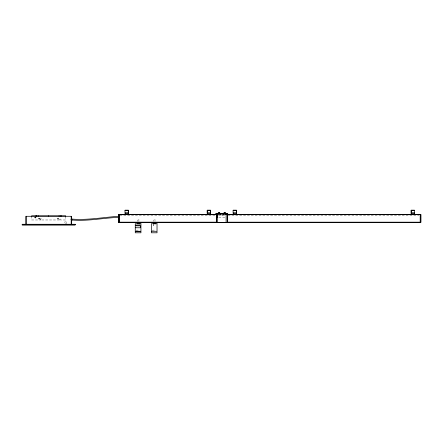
<?xml version="1.0" encoding="UTF-8"?>
<svg xmlns="http://www.w3.org/2000/svg" width="443" height="443" viewBox="0 0 443 443"><rect width="100%" height="100%" fill="white"/><g stroke="black" fill="none" stroke-linecap="round" stroke-linejoin="round"><path stroke-width="0.33" stroke-dasharray="2.21 1.66" d="M153.333 225.703L153.367 223.715M35.567 217.657L35.639 217.253L35.235 217.181L35.407 217.496C35.213 217.125 35.872 217.746 35.196 217.225M35.623 217.507L35.207 217.286L35.567 217.585M35.783 217.784C33.064 216.284 36.476 219.374 35.767 217.037M136.189 230.72L137.07 230.133L139.13 230.133M152.287 230.72L153.162 230.133L155.227 230.133M218.471 215.265L225.277 215.265M119.859 215.68L215.099 215.68M227.962 215.68L418.995 215.68M34.809 217.419C35.257 217.186 35.434 217.729 35.999 217.419M218.787 217.535L225.404 217.535M39.189 218.316L40.8 218.316A0.759 0.759 0 0 1 41.553 219.075L41.553 219.977L59.633 219.977L59.517 219.185M40.551 219.174L40.706 219.977L31.614 219.977L31.614 216.898M59.622 219.285L59.633 219.977M40.69 219.285L40.706 219.977M153.267 224.789L153.284 225.736M222.724 213.659L222.724 215.265M222.27 214.584L222.27 215.265M221.478 214.584L221.478 215.265M154.995 221.367L154.995 219.551L153.389 219.551L153.389 221.367M138.903 221.367L138.903 219.551L137.297 219.551L137.297 221.367M65.691 216.284L65.691 219.977L60.486 219.977L60.486 219.075A0.759 0.759 0 0 0 59.727 218.316M35.883 217.07A0.598 0.598 0 0 1 35.8 217.862A0.598 0.598 0 0 1 35.003 217.862A0.598 0.598 0 0 1 34.919 217.07M66.262 221.926L64.744 221.926L64.744 223.626L66.262 223.626L66.262 221.926"/><path stroke-width="0.66" d="M217.64 222.458L217.613 213.653L216.04 213.681L216.477 213.709L216.04 213.692L216.477 213.709L216.477 222.419M227.231 214.467L227.231 213.814L223.145 213.847L227.708 213.681M137.275 223.721L138.925 223.721M217.535 216.97L217.474 217.507L217.535 214.146M217.629 213.725L220.514 213.703L220.603 214.318M420.379 214.506L227.27 214.506L226.107 214.451L226.135 213.653L226.107 214.13M218.305 213.653L218.272 213L219.817 213.061L219.817 213.653L218.255 213.653M225.448 213.653L223.931 213.653L223.931 213.061L225.47 212.989M219.767 213.653L219.8 213L219.451 212.989M225.055 212.994L223.975 213.033L225.127 212.989M218.255 213.061L219.767 213.061M223.931 213.061L225.493 213.061M224.291 212.994L225.448 213.061L225.493 213.653M118.702 216.289C103.274 217.297 87.947 220.304 72.425 219.124M420.789 214.495L226.107 214.545L226.107 222.403M419.958 214.562L420.379 214.55M118.752 222.475L119.588 222.447M216.516 214.467L216.516 213.814L220.603 213.847L217.64 213.792M216.516 214.506L217.64 214.451M217.64 214.545L216.516 214.562L216.516 222.403M125.087 210.198L128.398 210.198M207.246 210.198L210.563 210.198M233.184 210.198L236.501 210.198M411.148 210.198L414.46 210.198M125.181 210.58L128.304 210.58L128.226 212.784M233.278 210.58L236.407 210.58L236.329 212.784M411.32 210.58L411.32 212.784M411.414 210.58L414.366 210.58M125.253 212.784L128.132 212.784M207.512 212.784L207.346 210.58L210.469 210.58L210.469 212.784L207.64 212.784M233.356 212.784L236.235 212.784M411.414 212.784L414.288 212.784M218.277 212.989L219.817 213.061M220.548 213.559L223.2 213.559M220.453 213.653L223.294 213.653M217.325 214.13L226.212 214.146M119.167 214.506L216.477 214.506M119.167 214.562L216.477 214.562M70.902 219.689L71.821 219.689M119.261 222.17L216.383 222.17M227.27 222.176L420.379 222.176M119.167 222.403L420.379 222.403M119.167 222.458L420.379 222.458M137.297 222.58L138.903 222.58M153.389 222.58L154.995 222.58M153.367 223.887L155.017 223.721M135.447 225.077L135.447 225.836M140.038 225.077L136.344 225.077L136.344 225.836L140.038 225.836M140.647 225.836L140.669 227.763M135.458 227.763L135.857 227.763M136.106 227.763L140.376 227.763M135.425 231.285L140.78 231.285M151.512 231.285L156.501 231.285M135.453 231.473L135.768 231.473M135.995 231.473L140.021 231.473M72.414 220.033C87.941 221.345 103.269 217.923 118.702 217.369M419.958 222.447L420.413 222.458M118.752 214.495L119.588 214.523M155.327 223.715L155.332 223.992M139.235 223.715L139.24 223.992M420.85 214.55L420.85 222.419M420.789 214.55L420.789 222.419M420.473 214.75L420.473 222.22M420.413 214.562L420.413 222.403M420.185 214.772L420.185 222.198M414.316 213.415L414.316 214.789M411.287 213.415L411.287 214.789M236.357 213.415L236.357 214.789M233.328 213.415L233.328 214.789M227.741 213.72L227.741 214.689M227.458 214.772L227.458 222.198M227.231 213.676L227.27 222.419M224.667 213.061L224.667 213.653M223.194 213.72L223.145 214.318M218.986 213.061L218.986 213.653M216.007 213.72L216.007 214.689M210.419 213.415L210.419 214.789M207.39 213.415L207.39 214.789M128.254 213.415L128.254 214.789M125.225 213.415L125.225 214.789M119.073 214.805L119.073 222.22M118.696 214.55L118.696 222.419M74.972 224.274L74.972 224.8L22.338 224.8L22.338 224.274M71.849 218.742L71.849 220.636M71.749 218.648L71.749 220.73M71.373 224.612L71.373 216.284L25.938 216.284L25.938 224.612M71.185 216.284L71.185 224.612M65.691 216.284L65.691 215.807L31.614 215.807L31.614 216.284M61.433 215.807L61.433 216.095M60.486 215.807L60.486 216.095M59.069 215.807L59.069 216.095M48.652 215.807L48.652 216.095M38.242 215.807L38.242 216.095M36.824 215.807L36.824 216.095M36.348 215.807L36.348 216.095M35.877 215.807L35.877 216.095M26.126 216.284L26.126 224.612M38.818 218.67C39.377 220.082 39.876 217.574 38.818 218.67M57.751 218.67C58.304 220.082 58.808 217.574 57.751 218.67M119.134 222.403L118.752 222.419L118.752 214.55L119.134 214.562L119.134 222.403M128.492 210.292L124.987 210.292L124.987 213.415L128.492 213.415L128.492 210.292M210.658 210.292L207.152 210.292L207.152 213.415L210.658 213.415L210.658 210.292M236.595 210.292L233.09 210.292L233.09 213.415L236.595 213.415L236.595 210.292M414.554 210.292L411.054 210.292L411.054 213.415L414.554 213.415L414.554 210.292M140.94 223.715L135.259 223.715L135.265 232.802L140.94 232.802L140.935 223.715M157.032 223.715L151.351 223.715L151.356 232.802L157.032 232.802L157.027 223.715M75.16 224.274L22.15 224.274L22.15 224.994L75.16 224.994L75.16 224.274"/></g></svg>
